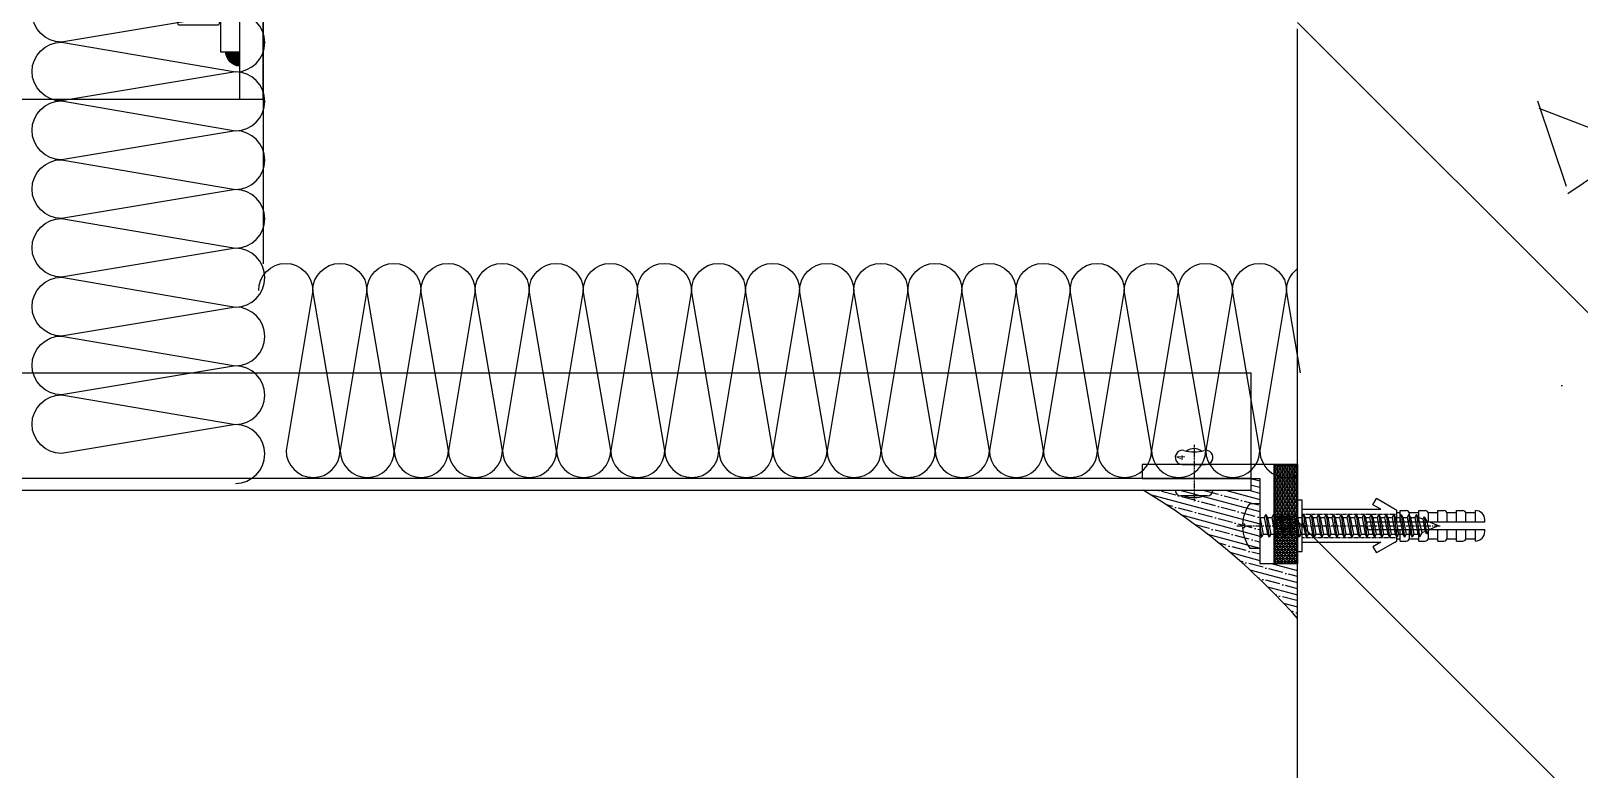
# Model space of a CAD drawing. Extents: x 220580 to 2027826, y -309201 to 71987.
# Drawn here: x 1044479.5 to 1044808.6, y -222812.3 to -222655.3 of the extents above; entities that cross this region are included whole.
import ezdxf
from ezdxf.enums import TextEntityAlignment as Align

# ---------------------------------------------------------------- set-up
doc = ezdxf.new("R2010")
doc.units = 0
for name, pattern in [('CENTER', [2, 1.25, -0.25, 0.25, -0.25]), ('DASH', [0.35, 0.25, -0.1]), ('ZN-CENTER', [2, 1.25, -0.25, 0.25, -0.25]), ('ZN-DASH', [0.35, 0.25, -0.1])]:
    doc.linetypes.add(name, pattern=pattern)
for name, color, linetype in [('!ZN1-填充-8', 8, 'Continuous'), ('!ZN1-文字-7', 7, 'Continuous'), ('!ZN3-铝板幕墙-3', 3, 'Continuous'), ('!ZN4-辅助材料-1', 1, 'Continuous'), ('!ZN4-配件-11', 11, 'Continuous'), ('!ZN5-钢材投影-40', 40, 'Continuous'), ('!ZN5-铝材投影-112', 112, 'Continuous'), ('!ZN6-虚线-8', 8, 'ZN-DASH'), ('!ZN6-轴线-1', 1, 'ZN-CENTER'), ('20剖面图$0$AS-COLN', 6, 'Continuous'), ('20剖面图$0$PUB_HATCH', 8, 'Continuous'), ('A-HATCH-2', 251, 'Continuous'), ('AS-COLN', 6, 'Continuous'), ('Fill', 8, 'Continuous'), ('焊缝', 8, 'Continuous')]:
    doc.layers.add(name, color=color, linetype=linetype)
doc.styles.add('DHTEXT-1', font='ROMANS.shx', dxfattribs={"width": 0.7, "bigfont": 'CHINESE.shx'})
doc.styles.add('FS', font='simplex.shx', dxfattribs={"width": 0.7, "height": 5, "bigfont": 'TSSDCHN.SHX'})

# ---------------------------------------------------------------- blocks, each defined once
blk = doc.blocks.new('*U156')
at = {"layer": '!ZN4-配件-11', "ltscale": 2}
for p, q in [((0.9999999985266137, 4), (0.9999999985266137, -4)), ((-0.2000000014704759, -2.799999999999272), (-0.2000000014704759, 2.799999999999272)), ((6.500000000004093, 2.5), (6.500000000004093, -2.5))]:
    blk.add_line(p, q, dxfattribs=at)
for centre, radius, start, end in [((0.9999999985266137, 2.799999999999272), 1.2, 90, 180), ((8.000000000004093, 2.5), 1.5, 348.4480414647211, 180), ((6.629826817115822, 0), 7.175375794790098, 162.1462854323444, 197.8537145676556), ((17.16515138991645, 0), 8, 164.3308475020538, 195.6691524979462), ((7.186535023691704, -0.0009536892321193591), 2.672094166157843, 323.2266208414503, 36.78433105121299), ((0.9999999985266137, -2.799999999999272), 1.2, 180, 270), ((8.000000000004093, -2.5), 1.5, 180, 11.55195853527886)]:
    blk.add_arc(centre, radius, start, end, dxfattribs=at)
at = {"layer": '!ZN6-轴线-1', "ltscale": 0.2}
blk.add_line((10.66341780700122, 0), (-1.451370261716425, 0), dxfattribs=at)
at = {"layer": '!ZN4-配件-11', "ltscale": 2, "style": 'FS', "width": 0.8}
blk.add_text('4', height=1.728, dxfattribs=at).set_placement((7.952377313435591, 2.848157977416122), align=Align.MIDDLE)
blk = doc.blocks.new('塑料胀栓-套')
at = {"layer": '!ZN4-配件-11'}
for p, q in [((-1, -5.5), (-1, 5.5)), ((-1, 5.5), (0, 5.5)), ((0, -5.5), (0, 5.5)), ((0, 3.5), (16.67776683341481, 3.499999999999545)), ((15.00936658251612, 4.463251333972039), (15.75936658251612, 5.762289439649066)), ((16.67776683341526, 3.499999999999545), (15.00936658251612, 4.463251333972039)), ((20.08949360143833, 3.262289439649066), (15.75936658251612, 5.762289439649521)), ((19.94737703114333, 3.368242874199495), (20.07611351981541, 3.25)), ((13.80392695139972, 0.8000000000001819), (38.80392695139972, 0.8000000000001819)), ((13.80392695139972, -0.8000000000001819), (13.80392695139972, 0.8000000000001819)), ((20.07611351981541, 0.8000000000001819), (20.07611351981541, 3.25)), ((20.07611351981541, 2.800000000000182), (20.80392695139972, 2.800000000000182)), ((20.80392695139972, 0.8000000000001819), (20.80392695139972, 3.25)), ((20.80392695139972, 3.25), (22.10392695139944, 3.25)), ((22.80392695139972, 2.800000000000182), (24.80392695139972, 2.800000000000182)), ((22.80392695139972, 0.8000000000001819), (22.80392695139972, 2.550000000000182)), ((24.80392695139972, 0.8000000000001819), (24.80392695139972, 3.25)), ((24.80392695139972, 3.25), (26.10392695139944, 3.25)), ((26.80392695139972, 2.800000000000182), (28.80392695139972, 2.800000000000182)), ((26.80392695139972, 0.8000000000001819), (26.80392695139972, 2.550000000000182)), ((28.80392695139972, 0.8000000000001819), (28.80392695139972, 3.25)), ((28.80392695139972, 3.25), (30.10392695139944, 3.25)), ((30.80392695139972, 2.800000000000182), (32.80392695139972, 2.800000000000182)), ((30.80392695139972, 0.8000000000001819), (30.80392695139972, 2.550000000000182)), ((32.80392695139972, 0.8000000000001819), (32.80392695139972, 3.25)), ((32.80392695139972, 3.25), (34.10392695139944, 3.25)), ((34.80392695139972, 2.800000000000182), (36.80392695139972, 2.800000000000182)), ((34.80392695139972, 0.8000000000001819), (34.80392695139972, 2.550000000000182)), ((36.80392695139972, 0.8000000000001819), (36.80392695139972, 3.25)), ((36.80392695139972, 3.25), (36.80392695139972, 3.25)), ((38.80392695139972, 0.8000000000001819), (38.80392695139972, 1.25)), ((13.80392695139972, -0.8000000000001819), (38.80392695139972, -0.8000000000001819)), ((20.08949360143833, -3.262289439649066), (15.75936658251612, -5.762289439649066)), ((19.94737703114333, -3.368242874199495), (20.07611351981541, -3.25)), ((20.07611351981541, -3.25), (20.07611351981541, -0.8000000000001819)), ((20.07611351981541, -2.800000000000182), (20.80392695139972, -2.799999999999727)), ((20.80392695139972, -3.25), (20.80392695139972, -0.8000000000001819)), ((20.80392695139972, -3.25), (22.10392695139944, -3.25)), ((22.80392695139972, -2.550000000000182), (22.80392695139972, -0.8000000000001819)), ((22.80392695139972, -2.799999999999727), (24.80392695139972, -2.799999999999727)), ((24.80392695139972, -3.25), (24.80392695139972, -0.8000000000001819)), ((24.80392695139972, -3.25), (26.10392695139944, -3.25)), ((26.80392695139972, -2.550000000000182), (26.80392695139972, -0.8000000000001819)), ((26.80392695139972, -2.800000000000182), (28.80392695139972, -2.800000000000182)), ((28.80392695139972, -3.25), (28.80392695139972, -0.8000000000001819)), ((28.80392695139972, -3.25), (30.10392695139944, -3.25)), ((30.80392695139972, -2.550000000000182), (30.80392695139972, -0.8000000000001819)), ((30.80392695139972, -2.800000000000182), (32.80392695139972, -2.800000000000182)), ((32.80392695139972, -3.25), (32.80392695139972, -0.8000000000001819)), ((32.80392695139972, -3.25), (34.10392695139944, -3.25)), ((34.80392695139972, -2.550000000000182), (34.80392695139972, -0.8000000000001819)), ((34.80392695139972, -2.800000000000182), (36.80392695139972, -2.800000000000182)), ((36.80392695139972, -3.25), (36.80392695139972, -0.8000000000001819)), ((36.80392695139972, -3.25), (36.80392695139972, -3.25)), ((38.80392695139972, -1.25), (38.80392695139972, -0.8000000000001819)), ((-1, -5.5), (0, -5.5)), ((0, -3.5), (16.67776683341572, -3.499999999999545)), ((16.67776683341526, -3.5), (15.00936658251567, -4.463251333971584)), ((15.00936658251612, -4.463251333972039), (15.75936658251612, -5.762289439649066))]:
    blk.add_line(p, q, dxfattribs=at)
for centre, radius, start, end in [((19.60915050113545, 3), 0.5, 47.43290944020489, 90), ((22.10392695139944, 2.550000000000182), 0.7, 0, 90), ((26.10392695139944, 2.550000000000182), 0.7, 0, 90), ((30.10392695139944, 2.550000000000182), 0.7, 0, 90), ((34.10392695139944, 2.550000000000182), 0.7, 0, 90), ((36.80392695139972, 1.25), 2, 0, 90), ((22.10392695139944, -2.550000000000182), 0.7, 270, 0), ((26.10392695139944, -2.550000000000182), 0.7, 270, 0), ((30.10392695139944, -2.550000000000182), 0.7, 270, 0), ((34.10392695139944, -2.550000000000182), 0.7, 270, 0), ((36.80392695139972, -1.25), 2, 270, 0), ((19.60915050113545, -3), 0.5, 270, 312.5670905597951)]:
    blk.add_arc(centre, radius, start, end, dxfattribs=at)
at = {"layer": '!ZN6-虚线-8', "ltscale": 0.5}
for p, q in [((0, 2.5), (20.07611351981541, 2.5)), ((0, -2.5), (20.07611351981541, -2.5))]:
    blk.add_line(p, q, dxfattribs=at)
blk = doc.blocks.new('盘头ST4.8×38')
at = {"layer": '!ZN4-配件-11'}
for p, q in [((-2.137196594791874, 4.749999999999872), (-2.842170943040401e-14, 4.749999999999872)), ((-2.842170943040401e-14, 4.749999999999872), (2.842170943040401e-14, 1.989999999999881)), ((-3.68999374217529, 0.3999999999998778), (-3.299999999999983, 0.3999999999998636)), ((-3.299999999999983, 0.3999999999998636), (-3.300000000000011, -0.4000000000001336)), ((2.842170943040401e-14, 1.989999999999881), (2.842170943040401e-14, -2.600000000000151)), ((2.842170943040401e-14, 1.868996415000893), (0.6894816674914068, -1.790000000000148)), ((0, 0), (0.3372980032856674, -2.400000000000148)), ((0.2000000000000171, 1.789999999999878), (0.9105183325087296, 1.789999999999864)), ((1.262701996714299, 2.399999999999721), (0.9105183325087012, 1.789999999999878)), ((0.9105183325087012, 1.789999999999878), (1.585114339079894, -1.790000000000134)), ((1.262701996714384, 2.399999999999878), (1.937298003285662, -2.400000000000148)), ((1.262701996714299, 2.399999999999721), (1.614885660919867, 1.789999999999878)), ((1.614885660919867, 1.789999999999878), (2.289481667491401, -1.790000000000148)), ((1.614885660919867, 1.789999999999864), (2.510518332508667, 1.789999999999864)), ((2.862701996714293, 2.399999999999721), (2.510518332508695, 1.789999999999878)), ((2.510518332508695, 1.789999999999878), (3.185114339079888, -1.790000000000134)), ((2.862701996714378, 2.399999999999878), (3.537298003285656, -2.400000000000148)), ((2.862701996714293, 2.399999999999721), (3.214885660919862, 1.789999999999878)), ((3.21488566091989, 1.789999999999864), (4.110518332508661, 1.789999999999864)), ((3.214885660919862, 1.789999999999878), (3.889481667491395, -1.790000000000148)), ((4.462701996714287, 2.399999999999721), (4.11051833250869, 1.789999999999878)), ((4.11051833250869, 1.789999999999878), (4.785114339079882, -1.790000000000134)), ((4.462701996714372, 2.399999999999878), (5.13729800328565, -2.400000000000148)), ((4.462701996714287, 2.399999999999721), (4.814885660919856, 1.789999999999878)), ((4.814885660919856, 1.789999999999878), (5.48948166749139, -1.790000000000148)), ((4.814885660919856, 1.789999999999864), (5.710518332508713, 1.789999999999864)), ((6.062701996714281, 2.399999999999721), (5.710518332508684, 1.789999999999878)), ((5.710518332508684, 1.789999999999878), (6.385114339079877, -1.790000000000134)), ((6.062701996714367, 2.399999999999878), (6.737298003285645, -2.400000000000148)), ((6.062701996714281, 2.399999999999721), (6.41488566091985, 1.789999999999878)), ((6.41488566091985, 1.789999999999878), (7.089481667491384, -1.790000000000148)), ((6.41488566091985, 1.789999999999864), (7.310518332508678, 1.78999999999985)), ((7.662701996714276, 2.399999999999721), (7.310518332508678, 1.789999999999878)), ((7.310518332508678, 1.789999999999878), (7.985114339079871, -1.790000000000134)), ((7.662701996714361, 2.399999999999878), (8.337298003285639, -2.400000000000148)), ((7.662701996714276, 2.399999999999721), (8.014885660919845, 1.789999999999878)), ((8.014885660919845, 1.789999999999878), (8.689481667491378, -1.790000000000148)), ((8.014885660919816, 1.789999999999878), (8.910518332508673, 1.789999999999878)), ((9.26270199671427, 2.399999999999721), (8.910518332508673, 1.789999999999878)), ((8.910518332508673, 1.789999999999878), (9.585114339079865, -1.790000000000134)), ((9.262701996714355, 2.399999999999878), (9.937298003285633, -2.400000000000148)), ((9.26270199671427, 2.399999999999721), (9.614885660919839, 1.789999999999878)), ((9.614885660919839, 1.789999999999878), (10.28948166749137, -1.790000000000148)), ((9.61488566091981, 1.789999999999878), (10.51051833250864, 1.789999999999893)), ((10.86270199671426, 2.399999999999721), (10.51051833250867, 1.789999999999878)), ((10.51051833250867, 1.789999999999878), (11.18511433907986, -1.790000000000134)), ((10.86270199671435, 2.399999999999878), (11.53729800328563, -2.400000000000148)), ((10.86270199671426, 2.399999999999721), (11.21488566091983, 1.789999999999878)), ((11.21488566091986, 1.789999999999864), (12.11051833250869, 1.789999999999864)), ((11.21488566091983, 1.789999999999878), (11.88948166749137, -1.790000000000148)), ((12.46270199671426, 2.399999999999721), (12.11051833250866, 1.789999999999878)), ((12.11051833250866, 1.789999999999878), (12.78511433907985, -1.790000000000134)), ((12.46270199671434, 2.399999999999878), (13.13729800328562, -2.400000000000148)), ((12.46270199671426, 2.399999999999721), (12.81488566091983, 1.789999999999878)), ((12.81488566091983, 1.789999999999878), (13.48948166749136, -1.790000000000148)), ((12.81488566091986, 1.789999999999864), (13.71051833250863, 1.789999999999864)), ((14.06270199671425, 2.399999999999721), (13.71051833250866, 1.789999999999878)), ((13.71051833250866, 1.789999999999878), (14.38511433907985, -1.790000000000134)), ((14.06270199671434, 2.399999999999878), (14.73729800328562, -2.400000000000148)), ((14.06270199671425, 2.399999999999721), (14.41488566091982, 1.789999999999878)), ((14.41488566091982, 1.789999999999878), (15.08948166749136, -1.790000000000148)), ((14.41488566091979, 1.789999999999893), (15.31051833250862, 1.789999999999878)), ((15.66270199671425, 2.399999999999721), (15.31051833250865, 1.789999999999878)), ((15.31051833250865, 1.789999999999878), (15.98511433907984, -1.790000000000134)), ((15.66270199671433, 2.399999999999878), (16.33729800328561, -2.400000000000148)), ((15.66270199671425, 2.399999999999721), (16.01488566091982, 1.789999999999878)), ((16.01488566091982, 1.789999999999878), (16.68948166749135, -1.790000000000148)), ((16.01488566091982, 1.789999999999893), (16.9105183325087, 1.789999999999878)), ((17.26270199671424, 2.399999999999721), (16.91051833250864, 1.789999999999878)), ((16.91051833250864, 1.789999999999878), (17.58511433907984, -1.790000000000134)), ((17.26270199671433, 2.399999999999878), (17.9372980032856, -2.400000000000148)), ((17.26270199671424, 2.399999999999721), (17.61488566091981, 1.789999999999878)), ((17.61488566091981, 1.789999999999878), (18.28948166749134, -1.790000000000148)), ((17.61488566091981, 1.789999999999893), (18.51051833250861, 1.789999999999893)), ((18.86270199671424, 2.399999999999721), (18.51051833250864, 1.789999999999878)), ((18.51051833250864, 1.789999999999878), (19.18511433907983, -1.790000000000134)), ((18.86270199671432, 2.399999999999878), (19.5372980032856, -2.400000000000148)), ((18.86270199671424, 2.399999999999721), (19.2148856609198, 1.789999999999878)), ((19.21488566091978, 1.789999999999864), (20.1105183325086, 1.789999999999864)), ((19.2148856609198, 1.789999999999878), (19.88948166749134, -1.790000000000148)), ((20.46270199671423, 2.399999999999721), (20.11051833250863, 1.789999999999878)), ((20.11051833250863, 1.789999999999878), (20.78511433907983, -1.790000000000134)), ((20.46270199671432, 2.399999999999878), (21.13729800328559, -2.400000000000148)), ((20.46270199671423, 2.399999999999721), (20.8148856609198, 1.789999999999878)), ((20.8148856609198, 1.789999999999878), (21.48948166749133, -1.790000000000148)), ((20.81488566091983, 1.789999999999864), (21.71051833250866, 1.789999999999864)), ((22.06270199671422, 2.399999999999721), (21.71051833250863, 1.789999999999878)), ((21.71051833250863, 1.789999999999878), (22.38511433907982, -1.790000000000134)), ((22.06270199671431, 2.399999999999878), (22.73729800328559, -2.400000000000148)), ((22.06270199671422, 2.399999999999721), (22.41488566091979, 1.789999999999878)), ((22.41488566091979, 1.789999999999878), (23.08948166749133, -1.790000000000148)), ((22.41488566091982, 1.789999999999864), (23.31051833250868, 1.789999999999864)), ((23.66270199671422, 2.399999999999721), (23.31051833250862, 1.789999999999878)), ((23.31051833250862, 1.789999999999878), (23.98511433907981, -1.790000000000134)), ((23.6627019967143, 2.399999999999878), (24.33729800328558, -2.400000000000148)), ((23.66270199671422, 2.399999999999721), (24.01488566091979, 1.789999999999878)), ((24.01488566091979, 1.789999999999878), (24.68948166749132, -1.790000000000148)), ((24.01488566091982, 1.789999999999878), (24.91051833250862, 1.789999999999878)), ((25.26270199671421, 2.399999999999721), (24.91051833250862, 1.789999999999878)), ((24.91051833250862, 1.789999999999878), (25.58511433907981, -1.790000000000134)), ((25.2627019967143, 2.399999999999878), (25.93729800328558, -2.400000000000148)), ((25.26270199671421, 2.399999999999721), (25.61488566091978, 1.789999999999878)), ((25.61488566091978, 1.789999999999878), (26.28948166749132, -1.790000000000148)), ((25.61488566091984, 1.789999999999878), (26.51051833250864, 1.789999999999878)), ((26.86270199671421, 2.399999999999721), (26.51051833250861, 1.789999999999878)), ((26.51051833250861, 1.789999999999878), (27.1851143390798, -1.790000000000134)), ((26.86270199671429, 2.399999999999878), (27.53729800328557, -2.400000000000148)), ((26.86270199671421, 2.399999999999721), (27.21488566091978, 1.789999999999878)), ((27.21488566091978, 1.789999999999878), (27.88948166749131, -1.790000000000148)), ((27.21488566091975, 1.789999999999907), (28.1105183325086, 1.789999999999893)), ((28.4627019967142, 2.399999999999721), (28.1105183325086, 1.789999999999878)), ((28.1105183325086, 1.789999999999878), (28.7851143390798, -1.790000000000134)), ((28.46270199671429, 2.399999999999878), (29.13729800328557, -2.400000000000148)), ((28.4627019967142, 2.399999999999721), (28.81488566091977, 1.789999999999878)), ((28.81488566091977, 1.789999999999878), (29.4894816674913, -1.790000000000148)), ((28.81488566091977, 1.789999999999878), (29.71051833250863, 1.789999999999864)), ((30.0627019967142, 2.399999999999721), (29.7105183325086, 1.789999999999878)), ((29.7105183325086, 1.789999999999878), (30.38511433907979, -1.790000000000134)), ((30.06270199671428, 2.399999999999878), (30.73729800328556, -2.400000000000148)), ((30.0627019967142, 2.399999999999721), (30.41488566091977, 1.789999999999878)), ((30.41488566091977, 1.789999999999878), (31.0894816674913, -1.790000000000148)), ((30.41488566091974, 1.789999999999893), (31.31051833250865, 1.789999999999893)), ((31.66270199671419, 2.399999999999721), (31.31051833250859, 1.789999999999878)), ((31.31051833250859, 1.789999999999878), (31.98511433907979, -1.790000000000134)), ((31.66270199671428, 2.399999999999878), (32.33729800328555, -2.400000000000148)), ((31.66270199671419, 2.399999999999721), (32.01488566091976, 1.789999999999878)), ((32.01488566091976, 1.789999999999878), (32.68948166749129, -1.790000000000148)), ((32.01488566091973, 1.789999999999907), (32.91051833250862, 1.789999999999907)), ((33.26270199671424, 2.399999999999721), (32.91051833250862, 1.789999999999878)), ((32.91051833250862, 1.789999999999878), (33.58511433907981, -1.790000000000134)), ((33.2627019967143, 2.399999999999878), (33.92973921965174, -2.346216459793439)), ((33.26270199671424, 2.399999999999721), (33.61488566091978, 1.789999999999878)), ((33.61488566091978, 1.789999999999878), (34.43075650732143, -1.478429062079215)), ((33.61488566091973, 1.789999999999907), (33.67855772335159, 1.789999999999907)), ((34.62076470437219, 1.399725089898567), (33.67855772335159, 1.789999999999907)), ((34.92839653734913, 1.932559054640009), (34.62076470437225, 1.399725089898567)), ((34.62076470437225, 1.399725089898553), (35.13408900972976, -1.187099200723964)), ((34.92839653734913, 1.932559054640009), (35.4417208427067, -1.719933165465648)), ((34.92839653734913, 1.932559054640009), (35.42941382501888, 1.064771656925686)), ((37.99999999999991, -1.989519660128281e-13), (35.42941382501894, 1.064771656925657)), ((35.42941382501894, 1.064771656925657), (35.9427381303768, -0.8521457677509403)), ((-3.68999374217529, -0.4000000000001336), (-3.300000000000011, -0.4000000000001336)), ((2.842170943040401e-14, -2.600000000000151), (-2.842170943040401e-14, -4.750000000000114)), ((0.2000000000000171, -2.400000000000148), (0.3372980032856674, -2.400000000000162)), ((0.6894816674914068, -1.790000000000148), (0.337298003285639, -2.400000000000219)), ((0.6894816674913784, -1.790000000000134), (1.585114339079951, -1.790000000000163)), ((1.585114339079894, -1.790000000000148), (1.937298003285633, -2.400000000000219)), ((2.289481667491401, -1.790000000000148), (1.937298003285633, -2.400000000000219)), ((2.289481667491373, -1.790000000000148), (3.18511433907986, -1.790000000000148)), ((3.185114339079888, -1.790000000000148), (3.537298003285628, -2.400000000000219)), ((3.889481667491395, -1.790000000000148), (3.537298003285628, -2.400000000000219)), ((3.889481667491395, -1.790000000000148), (4.785114339079854, -1.790000000000148)), ((4.785114339079882, -1.790000000000148), (5.137298003285622, -2.400000000000219)), ((5.48948166749139, -1.790000000000148), (5.137298003285622, -2.400000000000219)), ((5.48948166749139, -1.790000000000134), (6.38511433907982, -1.790000000000134)), ((6.385114339079877, -1.790000000000148), (6.737298003285616, -2.400000000000219)), ((7.089481667491384, -1.790000000000148), (6.737298003285616, -2.400000000000219)), ((7.089481667491384, -1.790000000000134), (7.985114339079843, -1.790000000000148)), ((7.985114339079871, -1.790000000000148), (8.33729800328561, -2.400000000000219)), ((8.689481667491378, -1.790000000000148), (8.33729800328561, -2.400000000000219)), ((8.689481667491407, -1.790000000000134), (9.585114339079837, -1.790000000000134)), ((9.585114339079865, -1.790000000000148), (9.937298003285605, -2.400000000000219)), ((10.28948166749137, -1.790000000000148), (9.937298003285605, -2.400000000000219)), ((10.2894816674914, -1.79000000000012), (11.18511433907983, -1.790000000000106)), ((11.18511433907986, -1.790000000000148), (11.5372980032856, -2.400000000000219)), ((11.88948166749137, -1.790000000000148), (11.5372980032856, -2.400000000000219)), ((11.88948166749142, -1.790000000000106), (12.78511433907988, -1.79000000000012)), ((12.78511433907985, -1.790000000000148), (13.13729800328559, -2.400000000000219)), ((13.48948166749136, -1.790000000000148), (13.13729800328559, -2.400000000000219)), ((13.48948166749139, -1.790000000000106), (14.38511433907985, -1.79000000000012)), ((14.38511433907985, -1.790000000000148), (14.73729800328559, -2.400000000000219)), ((15.08948166749136, -1.790000000000148), (14.73729800328559, -2.400000000000219)), ((15.08948166749141, -1.79000000000012), (15.98511433907973, -1.790000000000106)), ((15.98511433907984, -1.790000000000148), (16.33729800328558, -2.400000000000219)), ((16.68948166749135, -1.790000000000148), (16.33729800328558, -2.400000000000219)), ((16.68948166749141, -1.790000000000106), (17.58511433907978, -1.790000000000106)), ((17.58511433907984, -1.790000000000148), (17.93729800328558, -2.400000000000219)), ((18.28948166749134, -1.790000000000148), (17.93729800328558, -2.400000000000219)), ((18.28948166749137, -1.790000000000106), (19.1851143390798, -1.790000000000106)), ((19.18511433907983, -1.790000000000148), (19.53729800328557, -2.400000000000219)), ((19.88948166749134, -1.790000000000148), (19.53729800328557, -2.400000000000219)), ((19.8894816674914, -1.790000000000092), (20.7851143390798, -1.79000000000012)), ((20.78511433907983, -1.790000000000148), (21.13729800328557, -2.400000000000219)), ((21.48948166749133, -1.790000000000148), (21.13729800328557, -2.400000000000219)), ((21.48948166749139, -1.79000000000012), (22.38511433907979, -1.790000000000134)), ((22.38511433907982, -1.790000000000148), (22.73729800328556, -2.400000000000219)), ((23.08948166749133, -1.790000000000148), (22.73729800328556, -2.400000000000219)), ((23.08948166749127, -1.79000000000012), (23.98511433907984, -1.79000000000012)), ((23.98511433907981, -1.790000000000148), (24.33729800328555, -2.400000000000219)), ((24.68948166749132, -1.790000000000148), (24.33729800328555, -2.400000000000219)), ((24.68948166749129, -1.790000000000106), (25.58511433907981, -1.79000000000012)), ((25.58511433907981, -1.790000000000148), (25.93729800328555, -2.400000000000219)), ((26.28948166749132, -1.790000000000148), (25.93729800328555, -2.400000000000219)), ((26.28948166749132, -1.790000000000106), (27.18511433907977, -1.790000000000106)), ((27.1851143390798, -1.790000000000148), (27.53729800328554, -2.400000000000219)), ((27.88948166749131, -1.790000000000148), (27.53729800328554, -2.400000000000219)), ((27.88948166749128, -1.790000000000106), (28.78511433907974, -1.79000000000012)), ((28.7851143390798, -1.790000000000148), (29.13729800328554, -2.400000000000219)), ((29.4894816674913, -1.790000000000148), (29.13729800328554, -2.400000000000219)), ((29.4894816674913, -1.79000000000012), (30.38511433907976, -1.79000000000012)), ((30.38511433907979, -1.790000000000148), (30.73729800328553, -2.400000000000219)), ((31.0894816674913, -1.790000000000148), (30.73729800328553, -2.400000000000219)), ((31.08948166749127, -1.79000000000012), (31.98511433907973, -1.79000000000012)), ((31.98511433907979, -1.790000000000148), (32.33729800328553, -2.400000000000219)), ((32.68948166749129, -1.790000000000148), (32.33729800328553, -2.400000000000219)), ((32.68948166749129, -1.790000000000106), (33.60860749686216, -1.790000000000106)), ((33.60860749686216, -1.790000000000106), (33.92973921965162, -2.346216459793581)), ((34.43075650732143, -1.478429062079215), (33.92973921965162, -2.346216459793581)), ((35.13408900972976, -1.187099200723964), (34.43075650732143, -1.478429062079215)), ((35.13408900972976, -1.187099200723992), (35.4417208427067, -1.719933165465648)), ((35.94273813037674, -0.8521457677509687), (35.4417208427067, -1.719933165465648)), ((37.99999999999991, -1.4210854715202e-13), (35.9427381303768, -0.8521457677509403)), ((-2.137196594791874, -4.750000000000128), (-2.842170943040401e-14, -4.750000000000114))]:
    blk.add_line(p, q, dxfattribs=at)
for centre, radius, start, end in [((4.299999999999983, -1.27897692436818e-13), 8, 143.5764263576689, 177.1340160174013), ((0.2000000000000171, 1.989999999999881), 0.2, 180.0000000000008, 270), ((4.299999999999983, -1.27897692436818e-13), 8, 182.8659839825987, 216.4235736423311), ((0.2000000000000171, -2.600000000000151), 0.2, 90, 179.9999999999992)]:
    blk.add_arc(centre, radius, start, end, dxfattribs=at)
at = {"layer": '!ZN6-轴线-1'}
blk.add_line((-4.913665981791098, -1.27897692436818e-13), (38.43709610552358, -1.4210854715202e-13), dxfattribs=at)
blk = doc.blocks.new('*U161')
at = {"layer": '!ZN4-配件-11'}
for name, p in [('盘头ST4.8×38', (-8.000056823624622, 2.663943885057645e-13)), ('塑料胀栓-套', (1, 0))]:
    blk.add_blockref(name, p, dxfattribs=at)
blk = doc.blocks.new('20210422110448')
at = {"layer": '!ZN1-填充-8'}
h = blk.add_hatch(dxfattribs=at)
h.set_pattern_fill('ANSI35', color=256, scale=10, angle=-60.00000000000001, style=0)
h.set_pattern_definition([(344.9999999999999, (-31053.69339226772, 55056.74170589724), (0.6470476127563027, 2.414814565722671), []), (344.9999999999999, (-31052.80950879273, 55055.21077481058), (0.6470476127563027, 2.414814565722671), [3.125, -0.625, 0, -0.625])])
edge = h.paths.add_edge_path()
edge.add_arc((104.0851680317428, 123.9419451028225), 138.7019997033893, 221.3729689328528, 239.0771948172929)
edge.add_line((32.80860395004129, 4.954987269511548), (10, 4.954992745353588))
edge.add_line((10, 4.954992745353593), (10, 2.454987269467892))
edge.add_line((10, 2.454987269467892), (8.000015481538867, 2.454987270712081))
edge.add_line((8.000015481538867, 2.454987270712081), (8.000100605211625, 20.50009984687495))
edge.add_line((8.000100605211628, 20.50009984687495), (0, 20.50009984541975))
edge.add_line((0, 20.50009984541975), (-2.612501842069787e-15, 32.26576216786998))
h = blk.add_hatch(dxfattribs=at)
h.set_pattern_fill('NET3', color=256, scale=0.2, angle=-5.088887490341627e-14, style=0)
h.set_pattern_definition([(9.213864076586628e-15, (-31.65476724914333, 58.37043849282782), (5.930569352382174e-16, 0.635), []), (59.99999999999992, (-31.65476724914333, 58.37043849282782), (-0.5499261314031181, 0.3175000000000007), []), (119.9999999999999, (-31.65476724914333, 58.37043849282782), (-0.5499261314031191, -0.3174999999999993), [])])
h.paths.add_polyline_path([(5.00009881479491, 20.50009984541975), (9.881480946205556e-05, 20.50009984541975), (0, -0.5450127307431103), (5, -0.5450127307431103)])
blk.add_lwpolyline([(5.00009881479491, 20.50009984541975), (9.881480946205556e-05, 20.50009984541975), (0, -0.5450127307431103), (5, -0.5450127307431103)], close=True, dxfattribs=at)
blk.add_lwpolyline([(5.00009881479491, 20.50009984541975), (9.881480946205556e-05, 20.50009984541975), (0, -0.5450127307431103), (5, -0.5450127307431103)], close=True, dxfattribs=at)
at = {"layer": '!ZN4-辅助材料-1', "ltscale": 5}
blk.add_lwpolyline([(5, -0.5450127307431103), (0, -0.5450127307431103), (9.881480946205556e-05, 20.50009984541975), (5.000098814809462, 20.50009984541975)], close=True, dxfattribs=at)
at = {"layer": '!ZN4-辅助材料-1'}
blk.add_arc((104.083321406677, 123.9393433194455), 138.698818787829, 221.3726940590272, 239.0772969076005, dxfattribs=at)
at = {"layer": '!ZN5-铝材投影-112'}
blk.add_lwpolyline([(5.000100605211628, 20.50009984541975), (5.000001791857358, -0.5450127307431103), (33.00000179185736, -0.5450127307431103), (33.00000179185736, 2.45498726925689), (8.000001791857358, 2.454987270712081), (8.000100605211628, 20.50009984687495), (5.000100605211628, 20.50009984541975)], dxfattribs=at)
at = {"layer": '!ZN4-配件-11'}
for name, p, rotation in [('*U161', (0, 12.50481461681375), 180), ('*U156', (22.00000178126356, 5.954987267994511), 270)]:
    blk.add_blockref(name, p, dxfattribs=dict(at, rotation=rotation))
blk = doc.blocks.new('*U607')
h = blk.add_hatch(color=0)
edge = h.paths.add_edge_path()
edge.add_line((-15.00000000000364, 2.999999999993179), (-15.00000000000364, 1.591615728102624e-12))
edge.add_line((-15.00000000000364, 1.591615728102624e-12), (-18.00000000000387, 2.728484105318785e-12))
edge.add_arc((-14.58609127035152, -0.4139087296600792), 3.438908729653297, 456.9129077606186, 533.0870922391964, ccw=False)
h = blk.add_hatch(color=0)
edge = h.paths.add_edge_path()
edge.add_line((14.99999999999636, 2.999999999993179), (14.99999999999636, 1.591615728102624e-12))
edge.add_line((14.99999999999636, 1.591615728102624e-12), (17.99999999999659, 2.728484105318785e-12))
edge.add_arc((14.58609127034424, -0.4139087296600792), 3.438908729653297, 6.912907760803543, 83.08709223938138)
at = {"color": 0, "linetype": 'CENTER', "ltscale": 6}
blk.add_line((-5.076897547976395e-12, -106.2153711569533), (2.046363078989089e-12, 22.5315035618338), dxfattribs=at)
at = {"linetype": 'ByBlock', "ltscale": 20}
for p, q in [((-4.166666666667254, 18.4999999997375), (-5.000000000003013, 17.66666666640901)), ((-5.000000000003013, 17.66666666640901), (4.999999999996994, 17.66666666640901)), ((-5.000000000003013, 13.49999999992667), (-5.000000000003013, 17.66666666640901)), ((-4.166666666667254, 18.4999999997375), (4.166666666664874, 18.4999999997375)), ((-4.145833333406472, 13.49999999992667), (-4.145833333406472, 17.66666666640901)), ((4.145833333414203, 13.4999999999194), (4.145833333414203, 17.66666666640901)), ((4.166666666664874, 18.4999999997375), (4.999999999996994, 17.66666666640901)), ((4.999999999996994, 13.4999999999194), (4.999999999996994, 17.66666666640901)), ((-6.92820323027513, 13.49999999999625), (6.928203230277404, 13.49999999999625)), ((-9.23760430703146, 4.499999999996248), (-9.23760430703146, 12.99999999999625)), ((-4.618802153515162, 4.499999999996248), (-4.618802153515162, 12.99999999999625)), ((4.618802153517436, 4.499999999996248), (4.618802153517436, 12.99999999999625)), ((9.237604307033735, 4.499999999996248), (9.237604307033735, 12.99999999999625)), ((-6.92820323027513, 3.999999999996248), (6.928203230277404, 3.999999999996248)), ((-5.000000000003013, -7.999999999820957), (-5.000000000003013, 1.820126271923073e-10)), ((-4.145833333406472, -7.999999999820957), (-4.145833333406472, 1.820126271923073e-10)), ((4.145833333414203, -7.999999999820957), (4.145833333414203, 1.820126271923073e-10)), ((4.999999999996994, -7.999999999820957), (4.999999999996994, 1.820126271923073e-10)), ((-7.999999999999375, -8.44444444444514), (-7.55555555555776, -7.999999999999886)), ((-7.55555555555776, -7.999999999999886), (7.555555555555372, -7.999999999999886)), ((8.000000000000625, -8.444444444452415), (7.555555555555372, -7.999999999999886))]:
    blk.add_line(p, q, dxfattribs=at)
at = {"linetype": 'DASH', "ltscale": 10}
for p, q in [((-5.000000000003087, -87.9999999999999), (-5.000000000003013, -7.999999999999886)), ((4.999999999996913, -87.9999999999999), (4.999999999996994, -7.999999999999886))]:
    blk.add_line(p, q, dxfattribs=at)
at = {"ltscale": 10}
for p, q in [((-8.000000000006732, -77.94758677210257), (-0.8888888888934723, -77.94758677210258)), ((-5.963513038755213, -84.4999999999999), (-8.000000000006725, -77.94758677210258)), ((-7.000000000006725, -77.94758677210258), (-7.000000000006725, -75.94758677210258)), ((-0.8888888888934723, -87.9999999999999), (-0.8888888888934723, -75.94758677210258)), ((0.8888888888839013, -87.9999999999999), (0.8888888888839013, -75.94758677210258)), ((0.8888888888839084, -77.94758677210258), (8.00000000000055, -77.94758677210258)), ((5.963513038749038, -84.4999999999999), (8.00000000000055, -77.94758677210258)), ((7.000000000000551, -77.94758677210258), (7.000000000000551, -75.94758677210258)), ((-5.963513038755213, -84.4999999999999), (-0.8888888888934794, -84.4999999999999)), ((0.8888888888839013, -84.4999999999999), (5.963513038749038, -84.4999999999999)), ((-5.963513038755213, -87.9999999999999), (-0.8888888888934794, -87.99999999999989)), ((0.8888888888839013, -87.99999999999989), (5.963513038749038, -87.9999999999999))]:
    blk.add_line(p, q, dxfattribs=at)
at = {"linetype": 'ByBlock', "ltscale": 20}
blk.add_lwpolyline([(14.99999999999727, 1.13686837721616e-13), (14.99999999999727, 4.000000000000114), (-14.99999999999545, 4.000000000000114), (-14.99999999999545, 1.13686837721616e-13)], close=True, dxfattribs=at)
at = {"color": 0}
for points in [[(-15.00000000000273, 2.999999999993292), (-15.00000000000273, 1.13686837721616e-13), (-18.00000000000273, 2.842170943040401e-12, -0.3451779686434808)], [(14.99999999999727, 2.999999999993292), (14.99999999999727, 1.13686837721616e-13), (17.99999999999727, 2.842170943040401e-12, 0.3451779686434808)]]:
    blk.add_lwpolyline(points, format="xyb", close=True, dxfattribs=at)
at = {"ltscale": 10}
blk.add_lwpolyline([(-8.00000000000665, -8.444444444452415), (8.000000000000625, -8.444444444452415), (8.00000000000055, -75.94758677210258), (-8.000000000006725, -75.94758677210258)], close=True, dxfattribs=at)
for points in [[(-5.963513038755213, -84.4999999999999), (-8.000000000006725, -86.2499999999999), (-5.963513038755213, -87.9999999999999)], [(5.963513038749038, -84.4999999999999), (8.00000000000055, -86.2499999999999), (5.963513038749038, -87.9999999999999)]]:
    blk.add_lwpolyline(points, dxfattribs=at)
at = {"linetype": 'ByBlock', "ltscale": 20}
for points in [[(4.999999999996913, -87.9999999999999), (7.999999999982361, -98.98046481074721), (7.999999999985999, -101.2460711060066), (-7.999999999992173, -101.2460711060066), (-7.999999999992173, -98.98046481074721), (-5.000000000003087, -87.9999999999999)], [(7.999999999982361, -98.98046481076176), (-7.999999999992173, -98.98046481076176)]]:
    blk.add_lwpolyline(points, dxfattribs=at)
for centre, radius, start, end in [((-6.92820323027513, 7.916666666664128), 5.583333333333478, 65.56730232063656, 114.4326976793634), ((1.13686837721616e-12, -8.083333333337691), 21.58333333333508, 77.64321860954969, 102.3567813904503), ((6.928203230277404, 7.916666666664128), 5.583333333333478, 65.56730232063656, 114.4326976793634), ((-6.92820323027513, 9.583333333330188), 5.583333333333478, 245.5673023206366, 294.4326976793634), ((1.13686837721616e-12, 25.58333333333201), 21.58333333333508, 257.6432186095497, 282.3567813904503), ((6.928203230277404, 9.583333333330188), 5.583333333333478, 245.5673023206366, 294.4326976793634)]:
    blk.add_arc(centre, radius, start, end, dxfattribs=at)
at = {"layer": 'Defpoints', "color": 0, "ltscale": 10, "style": 'DHTEXT-1', "width": 0.7}
blk.add_text('M10', height=3, rotation=90, dxfattribs=at).set_placement((4.219895687111702, -30.11356242580848), align=Align.CENTER)
blk = doc.blocks.new('20250910150110')
at = {"layer": '!ZN5-钢材投影-40', "ltscale": 1000}
blk.add_line((5, 50), (5, 0), dxfattribs=at)
blk.add_lwpolyline([(85, 50), (85, 0), (0, 0), (0, 50)], close=True, dxfattribs=at)
at = {"layer": '焊缝', "ltscale": 200}
for points in [[(85, 50, 0.5773502691896255), (79, 53.46410161514359, -0.2679491924311228), (81, 50, 0.5773502691896255), (75, 53.46410161514359, -0.2679491924311228), (77, 50, 0.5773502691896255), (71, 53.46410161514359, -0.2679491924311228), (73, 50, 0.5773502691896255), (67, 53.46410161514359, -0.2679491924311228), (69, 50, 0.9999999999999999), (61, 50, 0.9999999999999999)], [(85, 50, -0.5773502691896255), (88.46410161513631, 44, 0.2679491924311229), (85, 46, -0.5773502691896255), (88.46410161513631, 40, 0.2679491924311229), (85, 42, -0.5773502691896255), (88.46410161513631, 36, 0.2679491924311229), (85, 38, -0.5773502691896255), (88.46410161513631, 32, 0.2679491924311229), (85, 34, -0.5773502691896255), (88.46410161513631, 28, 0.2679491924311229), (85, 30, -0.5773502691896255), (88.46410161513631, 24, 0.2679491924311229), (85, 26, -0.5773502691896255), (88.46410161513631, 20, 0.2679491924311229), (85, 22, -0.5773502691896255), (88.46410161513631, 16, 0.2679491924311229), (85, 18, -0.5773502691896255), (88.46410161513631, 12, 0.2679491924311229), (85, 14, -0.5773502691896255), (88.46410161513631, 8, 0.2679491924311229), (85, 10, -0.9999999999999999), (85, 2, -0.9999999999999999)], [(85, 0, -0.5773502691896255), (79, -3.464101615143591, 0.2679491924311228), (81, 0, -0.5773502691896255), (75, -3.464101615143591, 0.2679491924311228), (77, 0, -0.5773502691896255), (71, -3.464101615143591, 0.2679491924311228), (73, 0, -0.5773502691896255), (67, -3.464101615143591, 0.2679491924311228), (69, 0, -0.9999999999999999), (61, 0, -0.9999999999999999)]]:
    blk.add_lwpolyline(points, format="xyb", dxfattribs=at)
at = {"layer": '!ZN4-配件-11', "color": 1, "ltscale": 50, "rotation": 270}
blk.add_blockref('*U607', (5, 25), dxfattribs=at)
blk = doc.blocks.new('A$Cd5f9d5c2')
at = {"layer": '20剖面图$0$PUB_HATCH'}
h = blk.add_hatch(dxfattribs=at)
h.set_pattern_fill('钢筋混凝土', color=256, scale=30, style=0)
h.set_pattern_definition([(45, (962085.4510288625, -568257.4520265248), (-53.03300858899107, 53.03300858899107), []), (49.99999999999999, (962085.4510288625, -568257.4520265248), (215.178054780226, -18.82564049477853), [22.5, -247.5]), (355, (962085.4510288625, -568257.4520265248), (-41.6254000839, 225.6576401100035), [18, -198]), (100.4514, (962103.3825328625, -568259.0208285248), (173.5528145142065, 206.8318626182861), [19.122057, -210.3426336]), (46.18420000000001, (962085.4510288625, -568197.4520265248), (320.1723145876933, -49.65570429870542), [33.75, -371.25]), (96.6356, (962112.1320523624, -568201.5900186249), (280.398811664611, 292.2353612701325), [28.6830864, -315.5139]), (351.1842, (962085.4510288625, -568197.4520265248), (280.3985835400882, 292.2355802775974), [27, -297]), (21, (962115.4510288625, -568212.4520265248), (179.0721156355385, -120.7856671996016), [22.5, -247.5]), (326.0000000000001, (962115.4510288625, -568212.4520265248), (72.99459957647451, 217.5450135140559), [18, -198]), (71.4514, (962130.3736987631, -568222.5175083249), (252.066788574447, 96.75914901298572), [19.122057, -210.3426336]), (37.50000000000001, (962085.4510288625, -568257.4520265248), (3.647956595187201, 99.86815614939344), [0, -195.6, 0, -201, 0, -198.75]), (7.499999999999999, (962085.4510288625, -568257.4520265248), (78.92086123264458, 118.3235135647081), [0, -114.6, 0, -191.1, 0, -75.75]), (327.5, (962018.5510288631, -568257.4520265248), (160.1467308517227, -6.766461520313927), [0, -75, 0, -234, 0, -310.5]), (317.5, (961988.5510288631, -568257.4520265248), (174.9558508027159, 30.03149469969532), [0, -97.5, 0, -155.4, 0, -220.5])])
h.paths.add_polyline_path([(300.1999940848909, -1067.452026517509), (300.1999940848909, -99.99999999269494), (-199.8000059435144, -99.99999985657632), (-199.8000058974139, -1067.452026524814)])
at = {"layer": '!ZN3-铝板幕墙-3'}
blk.add_line((310.0420898720622, -398.1695793114486), (310.0420898720622, -373.1695793114486), dxfattribs=at)
at = {"layer": '!ZN3-铝板幕墙-3', "ltscale": 20}
for p, q in [((640.1013752205763, -373.1695792467217, 6.95729590441064e-09), (310.0420898720622, -373.1695793114486)), ((310.0420898720622, -395.6695793114486), (662.1013752203435, -395.6695792466926, 6.95729590441064e-09)), ((663.1013752205763, -398.1695792466926, 6.95729590441064e-09), (310.0420898720622, -398.1695793114486))]:
    blk.add_line(p, q, dxfattribs=at)
at = {"layer": '20剖面图$0$AS-COLN'}
blk.add_line((300.1999941025861, -1067.452026524814), (300.1999940746464, -300), dxfattribs=at)
at = {"layer": 'AS-COLN'}
blk.add_line((520.1013752010185, -100.0000000007567, 7.126736928146837e-09), (520.1013752010185, -350.0000000007567, 7.126736928146837e-09), dxfattribs=at)
at = {"layer": 'Fill', "elevation": 7.02122883121421e-09}
for points in [[(525.9828795383219, -396.6970729340392, -1), (525.9828795383219, -384.1970729340392), (562.9726516820956, -390.3620349579724, 1), (562.9726516820956, -377.8620349579724), (525.9828795383219, -384.1970729340392, -1), (525.9828795383219, -371.6970729340392), (562.9726516820956, -377.8620349579724, 1), (562.9726516820956, -365.3620349579724), (525.9828795383219, -371.6970729340392, -1), (525.9828795383219, -359.1970729340392), (562.9726516820956, -365.3620349579724, 1), (562.9726516820956, -352.8620349579724), (525.9828795383219, -359.1970729340392, -1), (525.9828795383219, -346.6970729340392), (562.9726516820956, -352.8620349579724, 1), (562.9726516820956, -340.3620349579724), (525.9828795383219, -346.6970729340392, -1), (525.9828795383219, -334.1970729340392), (562.9726516820956, -340.3620349579724, 1), (562.9726516820956, -327.8620349579724), (525.9828795383219, -334.1970729340392, -1), (525.9828795383219, -321.6970729340392), (562.9726516820956, -327.8620349579724, 1), (562.9726516820956, -315.3620349579724), (525.9828795383219, -321.6970729340392, -1), (525.9828795383219, -309.1970729340392), (562.9726516820956, -315.3620349579724, 1), (562.9726516820956, -302.8620349579724), (525.9828795383219, -309.1970729340392, -1), (525.9828795383219, -296.6970729340392), (562.9726516820956, -302.8620349579724, 1), (562.9726516820956, -290.3620349579724)], [(299.5499134953134, -373.1695792883402), (302.5466693788767, -355.6717650963692, 0.2387375743229571), (300.199994076509, -351.0371258445957)], [(521.0466693788767, -355.671765062667, 1), (509.5466693788767, -355.6717650644132), (515.2184344462585, -389.7023554357584, -1), (503.7184344462585, -389.7023554375337), (509.5466693788767, -355.6717650644132, 1), (498.0466693788767, -355.6717650662176), (503.7184344462585, -389.7023554375337, -1), (492.2184344462585, -389.702355439309), (498.0466693788767, -355.6717650662176, 1), (486.5466693788767, -355.6717650679639), (492.2184344462585, -389.702355439309, -1), (480.7184344462585, -389.7023554410844), (486.5466693788767, -355.6717650679639, 1), (475.0466693788767, -355.6717650697683), (480.7184344462585, -389.7023554410844, -1), (469.2184344462585, -389.7023554428597), (475.0466693788767, -355.6717650697683, 1), (463.5466693788767, -355.6717650715145), (469.2184344462585, -389.7023554428597, -1), (457.7184344462585, -389.702355444635), (463.5466693788767, -355.6717650715145, 1), (452.0466693788767, -355.671765073319), (457.7184344462585, -389.702355444635, -1), (446.2184344462585, -389.7023554464104), (452.0466693788767, -355.671765073319, 1), (440.5466693788767, -355.6717650750652), (446.2184344462585, -389.7023554464104, -1), (434.7184344462585, -389.7023554481857), (440.5466693788767, -355.6717650750652, 1), (429.0466693788767, -355.6717650768696), (434.7184344462585, -389.7023554481857, -1), (423.2184344462585, -389.702355449961), (429.0466693788767, -355.6717650768696, 1), (417.5466693788767, -355.6717650786159), (423.2184344462585, -389.702355449961, -1), (411.7184344462585, -389.7023554517364), (417.5466693788767, -355.6717650786159, 1), (406.0466693788767, -355.6717650804203), (411.7184344462585, -389.7023554517364, -1), (400.2184344462585, -389.7023554535117), (406.0466693788767, -355.6717650804203, 1), (394.5466693788767, -355.6717650821665), (400.2184344462585, -389.7023554535117, -1), (388.7184344462585, -389.702355455287), (394.5466693788767, -355.6717650821665, 1), (383.0466693788767, -355.671765083971), (388.7184344462585, -389.702355455287, -1), (377.2184344462585, -389.7023554570624), (383.0466693788767, -355.671765083971, 1), (371.5466693788767, -355.6717650857172), (377.2184344462585, -389.7023554570624, -1), (365.7184344462585, -389.7023554588377), (371.5466693788767, -355.6717650857172, 1), (360.0466693788767, -355.6717650875216), (365.7184344462585, -389.7023554588377, -1), (354.2184344462585, -389.702355460613), (360.0466693788767, -355.6717650875216, 1), (348.5466693788767, -355.6717650892679), (354.2184344462585, -389.702355460613, -1), (342.7184344462585, -389.7023554623884), (348.5466693788767, -355.6717650892679, 1), (337.0466693788767, -355.6717650910723), (342.7184344462585, -389.7023554623884, -1), (331.2184344462585, -389.7023554641637), (337.0466693788767, -355.6717650910723, 1), (325.5466693788767, -355.6717650928185), (331.2184344462585, -389.7023554641637, -1), (319.7184344462585, -389.702355465939), (325.5466693788767, -355.6717650928185, 1), (314.0466693788767, -355.671765094623), (319.7184344462585, -389.702355465939, -1), (308.2184344462585, -389.7023554677144), (314.0466693788767, -355.671765094623, 1), (302.5466693788767, -355.6717650963692), (308.2184344462585, -389.7023554677144, -0.5386443625954859), (300.1999940781388, -394.9859790638438, -0.5386443625954859)]]:
    blk.add_lwpolyline(points, format="xyb", dxfattribs=at)
at = {"layer": '!ZN1-文字-7', "ltscale": 20, "xscale": -1, "rotation": 180}
blk.add_blockref('20210422110448', (300.1999940795358, -393.214592041797), dxfattribs=at)
at = {"layer": 'A-HATCH-2', "ltscale": 200}
blk.add_blockref('20250910150110', (520.1013752010185, -314.9999999690335, 7.126716005765155e-09), dxfattribs=at)

msp = doc.modelspace()

# ---------------------------------------------------------------- block references
at = {"color": 6, "ltscale": 1000, "xscale": -1}
msp.add_blockref('A$Cd5f9d5c2', (1045048.961300556, -222354.8022406654), dxfattribs=at)

doc.saveas('drawing.dxf')
